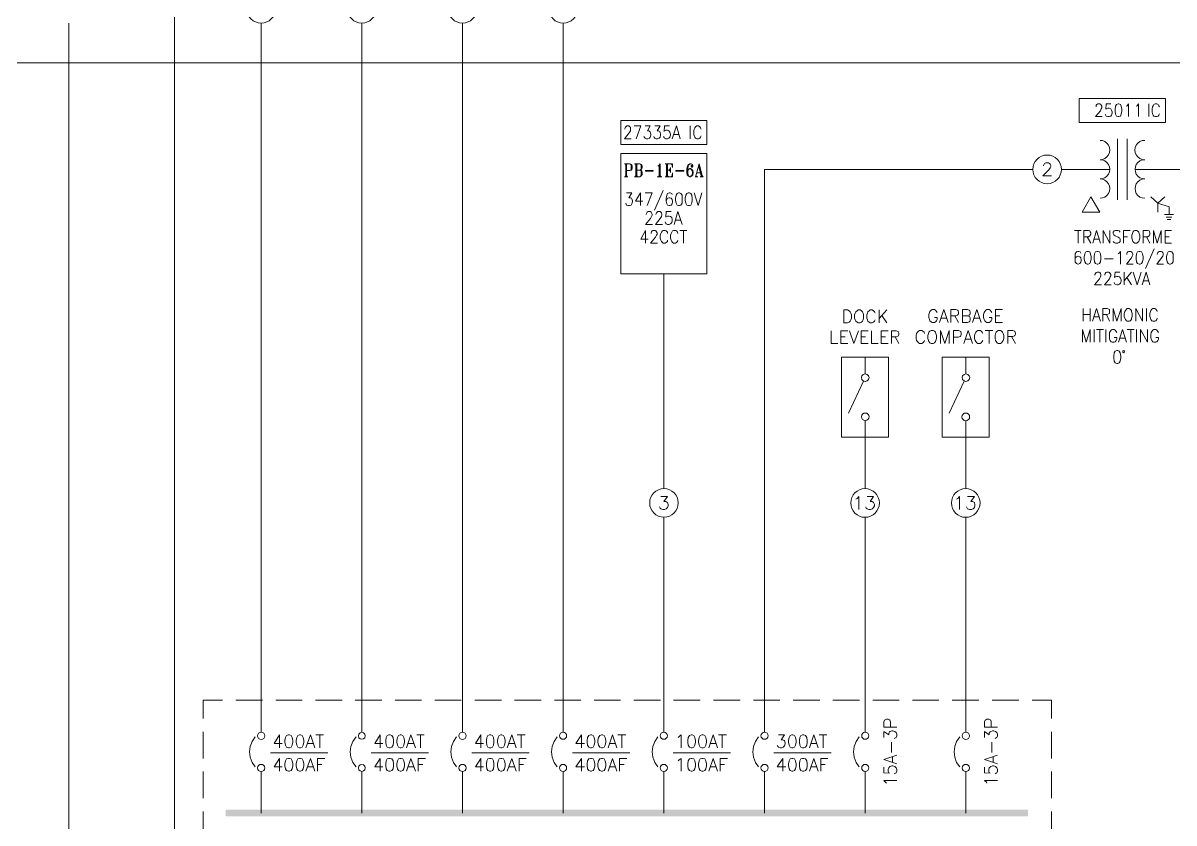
# Model space of a CAD drawing. Header units: inches. Extents: x 0.9 to 46, y 0.8 to 32.4.
# Drawn here: x 22.04 to 29.09, y 8.1 to 13 of the extents above; entities that cross this region are included whole.
import ezdxf

# ---------------------------------------------------------------- set-up
doc = ezdxf.new("R2010")
doc.units = ezdxf.units.IN
doc.header["$MEASUREMENT"] = 0
doc.layers.add('PDF_Geometry', color=7, linetype='Continuous')
doc.layers.add('PDF_Solid Fills', color=7, linetype='Continuous')

msp = doc.modelspace()

# ---------------------------------------------------------------- linework, layer by layer
at = {"layer": 'PDF_Geometry', "color": 8, "lineweight": 20, "true_color": 0x808080}
for points in [[(22.9696, 6.9499), (22.9696, 28.0928)], [(41.7374, 12.7548), (2.7, 12.7548)]]:
    msp.add_lwpolyline(points, dxfattribs=at)
at = {"layer": 'PDF_Geometry', "lineweight": 9}
for points in [[(22.3229, 12.9981), (22.3229, 6.8415)], [(23.5012, 8.6548), (23.5012, 12.9981)], [(24.1162, 8.6548), (24.1162, 12.9981)], [(24.7329, 8.6548), (24.7329, 12.9981)], [(25.3495, 8.6548), (25.3495, 12.9981)], [(28.6128, 12.4848), (28.6128, 12.4881), (28.6145, 12.4948), (28.6178, 12.4998), (28.6245, 12.5031), (28.6361, 12.5031), (28.6428, 12.4998), (28.6445, 12.4948), (28.6478, 12.4881), (28.6478, 12.4798), (28.6445, 12.4731), (28.6395, 12.4614), (28.6095, 12.4248), (28.6512, 12.4248)], [(28.7045, 12.5031), (28.6745, 12.5031), (28.6728, 12.4698), (28.6745, 12.4731), (28.6845, 12.4764), (28.6928, 12.4764), (28.7028, 12.4731), (28.7078, 12.4648), (28.7111, 12.4548), (28.7111, 12.4464), (28.7078, 12.4348), (28.7028, 12.4281), (28.6928, 12.4248), (28.6845, 12.4248), (28.6745, 12.4281), (28.6728, 12.4314), (28.6695, 12.4398)], [(28.7978, 12.4881), (28.8045, 12.4914), (28.8128, 12.5031), (28.8128, 12.4248)], [(28.8578, 12.4881), (28.8645, 12.4914), (28.8728, 12.5031), (28.8728, 12.4248)], [(28.9361, 12.5031), (28.9361, 12.4248)], [(29.0011, 12.4848), (28.9978, 12.4914), (28.9928, 12.4998), (28.9861, 12.5031), (28.9745, 12.5031), (28.9678, 12.4998), (28.9628, 12.4914), (28.9595, 12.4848), (28.9561, 12.4731), (28.9561, 12.4548), (28.9595, 12.4431), (28.9628, 12.4348), (28.9678, 12.4281), (28.9745, 12.4248), (28.9861, 12.4248), (28.9928, 12.4281), (28.9978, 12.4348), (29.0011, 12.4431)], [(25.7279, 12.3481), (25.7279, 12.3531), (25.7312, 12.3598), (25.7329, 12.3631), (25.7395, 12.3681), (25.7512, 12.3681), (25.7579, 12.3631), (25.7612, 12.3598), (25.7629, 12.3531), (25.7629, 12.3448), (25.7612, 12.3381), (25.7545, 12.3264), (25.7245, 12.2881), (25.7662, 12.2881)], [(25.7962, 12.2881), (25.8262, 12.3681), (25.7845, 12.3681)], [(25.8512, 12.3681), (25.8829, 12.3681), (25.8662, 12.3381), (25.8745, 12.3381), (25.8812, 12.3331), (25.8829, 12.3298), (25.8862, 12.3181), (25.8862, 12.3115), (25.8829, 12.2998), (25.8779, 12.2931), (25.8679, 12.2881), (25.8595, 12.2881), (25.8512, 12.2931), (25.8479, 12.2965), (25.8445, 12.3031)], [(25.9112, 12.3681), (25.9429, 12.3681), (25.9262, 12.3381), (25.9345, 12.3381), (25.9412, 12.3331), (25.9429, 12.3298), (25.9462, 12.3181), (25.9462, 12.3115), (25.9429, 12.2998), (25.9379, 12.2931), (25.9279, 12.2881), (25.9195, 12.2881), (25.9112, 12.2931), (25.9078, 12.2965), (25.9045, 12.3031)], [(26.0012, 12.3681), (25.9712, 12.3681), (25.9679, 12.3331), (25.9712, 12.3381), (25.9795, 12.3414), (25.9879, 12.3414), (25.9979, 12.3381), (26.0029, 12.3298), (26.0062, 12.3181), (26.0062, 12.3115), (26.0029, 12.2998), (25.9979, 12.2931), (25.9879, 12.2881), (25.9795, 12.2881), (25.9712, 12.2931), (25.9679, 12.2965), (25.9645, 12.3031)], [(26.0179, 12.2881), (26.0429, 12.3681), (26.0662, 12.2881)], [(26.1279, 12.3681), (26.1279, 12.2881)], [(26.1945, 12.3481), (26.1912, 12.3564), (26.1862, 12.3631), (26.1795, 12.3681), (26.1678, 12.3681), (26.1612, 12.3631), (26.1562, 12.3564), (26.1529, 12.3481), (26.1495, 12.3381), (26.1495, 12.3181), (26.1529, 12.3081), (26.1562, 12.2998), (26.1612, 12.2931), (26.1678, 12.2881), (26.1795, 12.2881), (26.1862, 12.2931), (26.1912, 12.2998), (26.1945, 12.3081)], [(26.0279, 12.3148), (26.0579, 12.3148)], [(28.7445, 11.9164), (28.7445, 12.2881)], [(28.8045, 11.9164), (28.8045, 12.2881)], [(25.7245, 12.1365), (25.7579, 12.1365), (25.7662, 12.1314), (25.7695, 12.1281), (25.7729, 12.1215), (25.7729, 12.1098), (25.7695, 12.1015), (25.7662, 12.0981), (25.7579, 12.0948), (25.7379, 12.0948)], [(25.7279, 12.1365), (25.7329, 12.1314)], [(25.7295, 12.1365), (25.7329, 12.1281)], [(25.7329, 12.1365), (25.7329, 12.0564)], [(25.7362, 12.1314), (25.7362, 12.0614)], [(25.7379, 12.1365), (25.7379, 12.0564)], [(25.7412, 12.1365), (25.7379, 12.1281)], [(25.7445, 12.1365), (25.7379, 12.1314)], [(25.7579, 12.1365), (25.7645, 12.1314), (25.7662, 12.1248), (25.7662, 12.1065), (25.7645, 12.0981), (25.7579, 12.0948)], [(25.7662, 12.1281), (25.7695, 12.1215), (25.7695, 12.1098), (25.7662, 12.1015)], [(25.7862, 12.1365), (25.8195, 12.1365), (25.8279, 12.1314), (25.8312, 12.1281), (25.8345, 12.1215), (25.8345, 12.1131), (25.8312, 12.1065), (25.8279, 12.1015), (25.8195, 12.0981), (25.8279, 12.0948), (25.8312, 12.0915), (25.8345, 12.0831), (25.8345, 12.0715), (25.8312, 12.0648), (25.8279, 12.0614), (25.8195, 12.0564), (25.7862, 12.0564)], [(25.7895, 12.1365), (25.7945, 12.1314)], [(25.7912, 12.1365), (25.7945, 12.1281)], [(25.7945, 12.1365), (25.7945, 12.0564)], [(25.7979, 12.1314), (25.7979, 12.0614)], [(25.8012, 12.1365), (25.8012, 12.0564)], [(25.8195, 12.1365), (25.8262, 12.1314), (25.8279, 12.1248), (25.8279, 12.1098), (25.8262, 12.1015), (25.8195, 12.0981), (25.8012, 12.0981)], [(25.8029, 12.1365), (25.8012, 12.1281)], [(25.8062, 12.1365), (25.8012, 12.1314)], [(25.8279, 12.1281), (25.8312, 12.1215), (25.8312, 12.1131), (25.8279, 12.1065)], [(25.9445, 12.0564), (25.9445, 12.1365), (25.9362, 12.1248), (25.9295, 12.1215)], [(25.9379, 12.1281), (25.9379, 12.0564)], [(25.9412, 12.1281), (25.9412, 12.0614)], [(25.9745, 12.1365), (26.0195, 12.1365), (26.0195, 12.1131), (26.0162, 12.1365)], [(25.9778, 12.1365), (25.9829, 12.1314)], [(25.9812, 12.1365), (25.9829, 12.1281)], [(25.9829, 12.1365), (25.9829, 12.0564)], [(25.9862, 12.1314), (25.9862, 12.0614)], [(25.9895, 12.1365), (25.9895, 12.0564)], [(25.9912, 12.1365), (25.9895, 12.1281)], [(25.9945, 12.1365), (25.9895, 12.1314)], [(26.0062, 12.1365), (26.0195, 12.1314)], [(26.0112, 12.1365), (26.0195, 12.1281)], [(26.0145, 12.1365), (26.0195, 12.1248)], [(26.1412, 12.1281), (26.1379, 12.1281), (26.1345, 12.1248), (26.1345, 12.1215), (26.1379, 12.1164), (26.1412, 12.1164), (26.1429, 12.1215), (26.1429, 12.1248), (26.1412, 12.1314), (26.1345, 12.1365), (26.1262, 12.1365), (26.1179, 12.1314), (26.1129, 12.1248), (26.1095, 12.1164), (26.1062, 12.1015), (26.1062, 12.0798), (26.1095, 12.0681), (26.1162, 12.0614), (26.1245, 12.0564), (26.1295, 12.0564), (26.1379, 12.0614), (26.1429, 12.0681), (26.1462, 12.0798), (26.1462, 12.0831), (26.1429, 12.0948), (26.1379, 12.1015), (26.1295, 12.1065), (26.1245, 12.1065), (26.1179, 12.1015), (26.1162, 12.0981), (26.1129, 12.0915)], [(26.1162, 12.1248), (26.1129, 12.1164), (26.1095, 12.1015), (26.1095, 12.0798), (26.1129, 12.0681), (26.1162, 12.0648)], [(26.1262, 12.1365), (26.1212, 12.1314), (26.1179, 12.1281), (26.1162, 12.1215), (26.1129, 12.1065), (26.1129, 12.0798), (26.1162, 12.0681), (26.1179, 12.0614), (26.1245, 12.0564)], [(26.2028, 12.0564), (26.1828, 12.1365), (26.1628, 12.0614)], [(26.1795, 12.1248), (26.1962, 12.0564)], [(26.1828, 12.1248), (26.1995, 12.0564)], [(28.2911, 12.1231), (28.2911, 12.1264), (28.2945, 12.1348), (28.2978, 12.1381), (28.3062, 12.1414), (28.3212, 12.1414), (28.3278, 12.1381), (28.3328, 12.1348), (28.3362, 12.1264), (28.3362, 12.1198), (28.3328, 12.1114), (28.3245, 12.0998), (28.2878, 12.0631), (28.3395, 12.0631)], [(25.7245, 12.0564), (25.7462, 12.0564)], [(25.7329, 12.0614), (25.7279, 12.0564)], [(25.7329, 12.0648), (25.7295, 12.0564)], [(25.7379, 12.0648), (25.7412, 12.0564)], [(25.7379, 12.0614), (25.7445, 12.0564)], [(25.7945, 12.0614), (25.7895, 12.0564)], [(25.7945, 12.0648), (25.7912, 12.0564)], [(25.8012, 12.0648), (25.8029, 12.0564)], [(25.8012, 12.0614), (25.8062, 12.0564)], [(25.8195, 12.0981), (25.8262, 12.0948), (25.8279, 12.0865), (25.8279, 12.0681), (25.8262, 12.0614), (25.8195, 12.0564)], [(25.8279, 12.0915), (25.8312, 12.0831), (25.8312, 12.0715), (25.8279, 12.0648)], [(25.9262, 12.0564), (25.9545, 12.0564)], [(25.9379, 12.0614), (25.9329, 12.0564)], [(25.9379, 12.0648), (25.9362, 12.0564)], [(25.9445, 12.0648), (25.9462, 12.0564)], [(25.9445, 12.0614), (25.9495, 12.0564)], [(25.9745, 12.0564), (26.0195, 12.0564), (26.0195, 12.0798), (26.0162, 12.0564)], [(25.9829, 12.0614), (25.9778, 12.0564)], [(25.9829, 12.0648), (25.9812, 12.0564)], [(25.9895, 12.0981), (26.0062, 12.0981)], [(25.9895, 12.0648), (25.9912, 12.0564)], [(25.9895, 12.0614), (25.9945, 12.0564)], [(26.0062, 12.1015), (25.9945, 12.0981), (26.0062, 12.0948)], [(26.0062, 12.1065), (25.9995, 12.0981), (26.0062, 12.0915)], [(26.0062, 12.0564), (26.0195, 12.0614)], [(26.0112, 12.0564), (26.0195, 12.0648)], [(26.0145, 12.0564), (26.0195, 12.0681)], [(26.1295, 12.0564), (26.1345, 12.0614), (26.1379, 12.0648), (26.1412, 12.0764), (26.1412, 12.0865), (26.1379, 12.0981), (26.1345, 12.1015), (26.1295, 12.1065)], [(26.1412, 12.0681), (26.1429, 12.0764), (26.1429, 12.0865), (26.1412, 12.0948)], [(26.1579, 12.0564), (26.1745, 12.0564)], [(26.1612, 12.0564), (26.1628, 12.0614), (26.1695, 12.0564)], [(26.1695, 12.0798), (26.1945, 12.0798)], [(26.1878, 12.0564), (26.2079, 12.0564)], [(26.1962, 12.0614), (26.1912, 12.0564)], [(26.1962, 12.0648), (26.1945, 12.0564)], [(26.1995, 12.0648), (26.2062, 12.0564)], [(26.5828, 8.6548), (26.5828, 12.1015), (28.2261, 12.1015)], [(28.6978, 12.1015), (28.4011, 12.1015)], [(28.8511, 12.1015), (29.1478, 12.1015)], [(25.7379, 11.9581), (25.7712, 11.9581), (25.7528, 11.9281), (25.7629, 11.9281), (25.7679, 11.9248), (25.7712, 11.9214), (25.7745, 11.9098), (25.7745, 11.9031), (25.7712, 11.8914), (25.7662, 11.8831), (25.7562, 11.8798), (25.7479, 11.8798), (25.7379, 11.8831), (25.7362, 11.8881), (25.7329, 11.8948)], [(25.8229, 11.8798), (25.8229, 11.9581), (25.7929, 11.9064), (25.8379, 11.9064)], [(25.8645, 11.8798), (25.8945, 11.9581), (25.8529, 11.9581)], [(25.9629, 11.9731), (25.9095, 11.8531)], [(26.0179, 11.9481), (26.0145, 11.9548), (26.0045, 11.9581), (25.9995, 11.9581), (25.9895, 11.9548), (25.9845, 11.9431), (25.9812, 11.9248), (25.9812, 11.9064), (25.9845, 11.8914), (25.9895, 11.8831), (25.9995, 11.8798), (26.0029, 11.8798), (26.0112, 11.8831), (26.0179, 11.8914), (26.0195, 11.9031), (26.0195, 11.9064), (26.0179, 11.9181), (26.0112, 11.9248), (26.0029, 11.9281), (25.9995, 11.9281), (25.9895, 11.9248), (25.9845, 11.9181), (25.9812, 11.9064)], [(26.1529, 11.9581), (26.1762, 11.8798), (26.1995, 11.9581)], [(28.9495, 11.9331), (28.9911, 11.8948), (29.0345, 11.9331)], [(25.8579, 11.8248), (25.8579, 11.8281), (25.8612, 11.8364), (25.8645, 11.8398), (25.8695, 11.8431), (25.8829, 11.8431), (25.8879, 11.8398), (25.8912, 11.8364), (25.8945, 11.8281), (25.8945, 11.8214), (25.8912, 11.8131), (25.8845, 11.8014), (25.8545, 11.7648), (25.8979, 11.7648)], [(25.9179, 11.8248), (25.9179, 11.8281), (25.9212, 11.8364), (25.9245, 11.8398), (25.9295, 11.8431), (25.9429, 11.8431), (25.9479, 11.8398), (25.9512, 11.8364), (25.9545, 11.8281), (25.9545, 11.8214), (25.9512, 11.8131), (25.9445, 11.8014), (25.9145, 11.7648), (25.9578, 11.7648)], [(26.0112, 11.8431), (25.9812, 11.8431), (25.9778, 11.8098), (25.9812, 11.8131), (25.9895, 11.8164), (25.9995, 11.8164), (26.0079, 11.8131), (26.0145, 11.8065), (26.0179, 11.7948), (26.0179, 11.7864), (26.0145, 11.7765), (26.0079, 11.7681), (25.9995, 11.7648), (25.9895, 11.7648), (25.9812, 11.7681), (25.9778, 11.7714), (25.9745, 11.7798)], [(26.0295, 11.7648), (26.0529, 11.8431), (26.0778, 11.7648)], [(29.0612, 11.8248), (29.0612, 11.8731), (28.9911, 11.8948), (28.9911, 11.8398)], [(26.0379, 11.7915), (26.0679, 11.7915)], [(29.0328, 11.8248), (29.0878, 11.8248)], [(29.0428, 11.8098), (29.0778, 11.8098)], [(29.0495, 11.7948), (29.0711, 11.7948)], [(25.8545, 11.6498), (25.8545, 11.7281), (25.8245, 11.6748), (25.8695, 11.6748)], [(25.8879, 11.7098), (25.8879, 11.7131), (25.8912, 11.7198), (25.8945, 11.7248), (25.8995, 11.7281), (25.9129, 11.7281), (25.9179, 11.7248), (25.9212, 11.7198), (25.9245, 11.7131), (25.9245, 11.7048), (25.9212, 11.6981), (25.9145, 11.6865), (25.8845, 11.6498), (25.9279, 11.6498)], [(25.9895, 11.7098), (25.9879, 11.7164), (25.9812, 11.7248), (25.9745, 11.7281), (25.9629, 11.7281), (25.9578, 11.7248), (25.9512, 11.7164), (25.9479, 11.7098), (25.9445, 11.6981), (25.9445, 11.6798), (25.9479, 11.6681), (25.9512, 11.6598), (25.9578, 11.6531), (25.9629, 11.6498), (25.9745, 11.6498), (25.9812, 11.6531), (25.9879, 11.6598), (25.9895, 11.6681)], [(26.0529, 11.7098), (26.0495, 11.7164), (26.0445, 11.7248), (26.0379, 11.7281), (26.0262, 11.7281), (26.0195, 11.7248), (26.0145, 11.7164), (26.0112, 11.7098), (26.0079, 11.6981), (26.0079, 11.6798), (26.0112, 11.6681), (26.0145, 11.6598), (26.0195, 11.6531), (26.0262, 11.6498), (26.0379, 11.6498), (26.0445, 11.6531), (26.0495, 11.6598), (26.0529, 11.6681)], [(26.0645, 11.7281), (26.1079, 11.7281)], [(26.0862, 11.7281), (26.0862, 11.6498)], [(28.4811, 11.7281), (28.5228, 11.7281)], [(28.5028, 11.7281), (28.5028, 11.6498)], [(28.5378, 11.6498), (28.5378, 11.7281), (28.5661, 11.7281), (28.5745, 11.7248), (28.5778, 11.7198), (28.5811, 11.7131), (28.5811, 11.7048), (28.5778, 11.6981), (28.5745, 11.6948), (28.5661, 11.6898), (28.5378, 11.6898)], [(28.5928, 11.6498), (28.6161, 11.7281), (28.6411, 11.6498)], [(28.6561, 11.6498), (28.6561, 11.7281), (28.6978, 11.6498), (28.6978, 11.7281)], [(28.7611, 11.7164), (28.7545, 11.7248), (28.7461, 11.7281), (28.7328, 11.7281), (28.7245, 11.7248), (28.7178, 11.7164), (28.7178, 11.7098), (28.7211, 11.7014), (28.7245, 11.6981), (28.7311, 11.6948), (28.7478, 11.6865), (28.7545, 11.6831), (28.7578, 11.6798), (28.7611, 11.6715), (28.7611, 11.6598), (28.7545, 11.6531), (28.7461, 11.6498), (28.7328, 11.6498), (28.7245, 11.6531), (28.7178, 11.6598)], [(28.7811, 11.6498), (28.7811, 11.7281), (28.8212, 11.7281)], [(28.9011, 11.6498), (28.9011, 11.7281), (28.9278, 11.7281), (28.9378, 11.7248), (28.9412, 11.7198), (28.9428, 11.7131), (28.9428, 11.7048), (28.9412, 11.6981), (28.9378, 11.6948), (28.9278, 11.6898), (28.9011, 11.6898)], [(28.9645, 11.6498), (28.9645, 11.7281), (28.9878, 11.6498), (29.0128, 11.7281), (29.0128, 11.6498)], [(29.0761, 11.6498), (29.0361, 11.6498), (29.0361, 11.7281), (29.0761, 11.7281)], [(28.5595, 11.6898), (28.5811, 11.6498)], [(28.6011, 11.6748), (28.6312, 11.6748)], [(28.7811, 11.6898), (28.8061, 11.6898)], [(28.9228, 11.6898), (28.9428, 11.6498)], [(29.0361, 11.6898), (29.0612, 11.6898)], [(28.5195, 11.5898), (28.5161, 11.5964), (28.5078, 11.5998), (28.5011, 11.5998), (28.4928, 11.5964), (28.4861, 11.5848), (28.4845, 11.5665), (28.4845, 11.5481), (28.4861, 11.5331), (28.4928, 11.5248), (28.5011, 11.5215), (28.5045, 11.5215), (28.5145, 11.5248), (28.5195, 11.5331), (28.5228, 11.5448), (28.5228, 11.5481), (28.5195, 11.5598), (28.5145, 11.5665), (28.5045, 11.5698), (28.5011, 11.5698), (28.4928, 11.5665), (28.4861, 11.5598), (28.4845, 11.5481)], [(28.7478, 11.5848), (28.7545, 11.5898), (28.7628, 11.5998), (28.7628, 11.5215)], [(28.8012, 11.5815), (28.8012, 11.5848), (28.8045, 11.5931), (28.8078, 11.5964), (28.8145, 11.5998), (28.8261, 11.5998), (28.8311, 11.5964), (28.8345, 11.5931), (28.8378, 11.5848), (28.8378, 11.5781), (28.8345, 11.5698), (28.8295, 11.5598), (28.7995, 11.5215), (28.8411, 11.5215)], [(28.9695, 11.6148), (28.9161, 11.4948)], [(28.9878, 11.5815), (28.9878, 11.5848), (28.9911, 11.5931), (28.9945, 11.5964), (28.9995, 11.5998), (29.0111, 11.5998), (29.0178, 11.5964), (29.0211, 11.5931), (29.0245, 11.5848), (29.0245, 11.5781), (29.0211, 11.5698), (29.0145, 11.5598), (28.9845, 11.5215), (29.0262, 11.5215)], [(28.6645, 11.5548), (28.7178, 11.5548)], [(25.9662, 10.1465), (25.9662, 11.4631)], [(28.6061, 11.4548), (28.6061, 11.4581), (28.6095, 11.4648), (28.6128, 11.4698), (28.6195, 11.4731), (28.6312, 11.4731), (28.6361, 11.4698), (28.6395, 11.4648), (28.6428, 11.4581), (28.6428, 11.4498), (28.6395, 11.4431), (28.6345, 11.4315), (28.6045, 11.3948), (28.6462, 11.3948)], [(28.6661, 11.4548), (28.6661, 11.4581), (28.6695, 11.4648), (28.6728, 11.4698), (28.6795, 11.4731), (28.6911, 11.4731), (28.6961, 11.4698), (28.6995, 11.4648), (28.7028, 11.4581), (28.7028, 11.4498), (28.6995, 11.4431), (28.6945, 11.4315), (28.6645, 11.3948), (28.7061, 11.3948)], [(28.7595, 11.4731), (28.7295, 11.4731), (28.7261, 11.4398), (28.7295, 11.4431), (28.7395, 11.4465), (28.7478, 11.4465), (28.7561, 11.4431), (28.7628, 11.4348), (28.7662, 11.4248), (28.7662, 11.4165), (28.7628, 11.4048), (28.7561, 11.3981), (28.7478, 11.3948), (28.7395, 11.3948), (28.7295, 11.3981), (28.7261, 11.4014), (28.7245, 11.4098)], [(28.7861, 11.4731), (28.7861, 11.3948)], [(28.8295, 11.4731), (28.7861, 11.4198)], [(28.8012, 11.4398), (28.8295, 11.3948)], [(28.8411, 11.4731), (28.8645, 11.3948), (28.8895, 11.4731)], [(28.8945, 11.3948), (28.9195, 11.4731), (28.9428, 11.3948)], [(28.9045, 11.4198), (28.9345, 11.4198)], [(27.2595, 11.2215), (27.2562, 11.2298), (27.2495, 11.2365), (27.2428, 11.2415), (27.2295, 11.2415), (27.2228, 11.2365), (27.2162, 11.2298), (27.2128, 11.2215), (27.2095, 11.2115), (27.2095, 11.1915), (27.2128, 11.1815), (27.2162, 11.1731), (27.2228, 11.1665), (27.2295, 11.1615), (27.2428, 11.1615), (27.2495, 11.1665), (27.2562, 11.1731), (27.2595, 11.1815)], [(27.2845, 11.2415), (27.2845, 11.1615)], [(27.3312, 11.2415), (27.2845, 11.1881)], [(27.6395, 11.2248), (27.6361, 11.2314), (27.6295, 11.2398), (27.6228, 11.2431), (27.6095, 11.2431), (27.6028, 11.2398), (27.5962, 11.2314), (27.5928, 11.2248), (27.5895, 11.2131), (27.5895, 11.1948), (27.5928, 11.1831), (27.5962, 11.1748), (27.6028, 11.1681), (27.6095, 11.1648), (27.6228, 11.1648), (27.6295, 11.1681), (27.6361, 11.1748), (27.6395, 11.1831), (27.6395, 11.1948), (27.6228, 11.1948)], [(27.6545, 11.1648), (27.6812, 11.2431), (27.7078, 11.1648)], [(27.7245, 11.1648), (27.7245, 11.2431), (27.7545, 11.2431), (27.7645, 11.2398), (27.7678, 11.2348), (27.7712, 11.2281), (27.7712, 11.2198), (27.7678, 11.2131), (27.7645, 11.2098), (27.7545, 11.2048), (27.7245, 11.2048)], [(27.8262, 11.2048), (27.8362, 11.2015), (27.8395, 11.1981), (27.8428, 11.1898), (27.8428, 11.1798), (27.8395, 11.1715), (27.8362, 11.1681), (27.8262, 11.1648), (27.7962, 11.1648), (27.7962, 11.2431), (27.8262, 11.2431), (27.8362, 11.2398), (27.8395, 11.2348), (27.8428, 11.2281), (27.8428, 11.2198), (27.8395, 11.2131), (27.8362, 11.2098), (27.8262, 11.2048), (27.7962, 11.2048)], [(27.8562, 11.1648), (27.8828, 11.2431), (27.9095, 11.1648)], [(27.9745, 11.2248), (27.9712, 11.2314), (27.9645, 11.2398), (27.9578, 11.2431), (27.9445, 11.2431), (27.9378, 11.2398), (27.9311, 11.2314), (27.9278, 11.2248), (27.9245, 11.2131), (27.9245, 11.1948), (27.9278, 11.1831), (27.9311, 11.1748), (27.9378, 11.1681), (27.9445, 11.1648), (27.9578, 11.1648), (27.9645, 11.1681), (27.9712, 11.1748), (27.9745, 11.1831), (27.9745, 11.1948), (27.9578, 11.1948)], [(28.0412, 11.1648), (27.9978, 11.1648), (27.9978, 11.2431), (28.0412, 11.2431)], [(28.5345, 11.2498), (28.5345, 11.1715)], [(28.5345, 11.2131), (28.5762, 11.2131)], [(28.5762, 11.2498), (28.5762, 11.1715)], [(28.5911, 11.1715), (28.6161, 11.2498), (28.6395, 11.1715)], [(28.6545, 11.1715), (28.6545, 11.2498), (28.6812, 11.2498), (28.6911, 11.2465), (28.6945, 11.2431), (28.6961, 11.2348), (28.6961, 11.2281), (28.6945, 11.2198), (28.6911, 11.2165), (28.6812, 11.2131), (28.6545, 11.2131)], [(28.6761, 11.2131), (28.6961, 11.1715)], [(28.7178, 11.1715), (28.7178, 11.2498), (28.7411, 11.1715), (28.7662, 11.2498), (28.7662, 11.1715)], [(28.8562, 11.1715), (28.8562, 11.2498), (28.8978, 11.1715), (28.8978, 11.2498)], [(28.9211, 11.2498), (28.9211, 11.1715)], [(28.9878, 11.2314), (28.9845, 11.2381), (28.9795, 11.2465), (28.9728, 11.2498), (28.9611, 11.2498), (28.9545, 11.2465), (28.9495, 11.2381), (28.9461, 11.2314), (28.9428, 11.2198), (28.9428, 11.2015), (28.9461, 11.1898), (28.9495, 11.1831), (28.9545, 11.1748), (28.9611, 11.1715), (28.9728, 11.1715), (28.9795, 11.1748), (28.9845, 11.1831), (28.9878, 11.1898)], [(27.3012, 11.2065), (27.3312, 11.1615)], [(27.6645, 11.1898), (27.6978, 11.1898)], [(27.7478, 11.2048), (27.7712, 11.1648)], [(27.8662, 11.1898), (27.8995, 11.1898)], [(27.9978, 11.2048), (28.0245, 11.2048)], [(28.6011, 11.1981), (28.6312, 11.1981)], [(26.9912, 11.1131), (26.9912, 11.0348), (27.0328, 11.0348)], [(27.0929, 11.0348), (27.0495, 11.0348), (27.0495, 11.1131), (27.0929, 11.1131)], [(27.0495, 11.0765), (27.0762, 11.0765)], [(27.1028, 11.1131), (27.1295, 11.0348), (27.1578, 11.1131)], [(27.2178, 11.0348), (27.1745, 11.0348), (27.1745, 11.1131), (27.2178, 11.1131)], [(27.1745, 11.0765), (27.2012, 11.0765)], [(27.2378, 11.1131), (27.2378, 11.0348), (27.2778, 11.0348)], [(27.3395, 11.0348), (27.2962, 11.0348), (27.2962, 11.1131), (27.3395, 11.1131)], [(27.2962, 11.0765), (27.3228, 11.0765)], [(27.3595, 11.0348), (27.3595, 11.1131), (27.3895, 11.1131), (27.3995, 11.1098), (27.4029, 11.1065), (27.4062, 11.0981), (27.4062, 11.0915), (27.4029, 11.0831), (27.3995, 11.0798), (27.3895, 11.0765), (27.3595, 11.0765)], [(27.3828, 11.0765), (27.4062, 11.0348)], [(27.5628, 11.0965), (27.5595, 11.1048), (27.5528, 11.1114), (27.5462, 11.1148), (27.5328, 11.1148), (27.5262, 11.1114), (27.5195, 11.1048), (27.5145, 11.0965), (27.5112, 11.0848), (27.5112, 11.0665), (27.5145, 11.0548), (27.5195, 11.0481), (27.5262, 11.0398), (27.5328, 11.0365), (27.5462, 11.0365), (27.5528, 11.0398), (27.5595, 11.0481), (27.5628, 11.0548)], [(27.6612, 11.0365), (27.6612, 11.1148), (27.6878, 11.0365), (27.7145, 11.1148), (27.7145, 11.0365)], [(27.7411, 11.0365), (27.7411, 11.1148), (27.7712, 11.1148), (27.7812, 11.1114), (27.7845, 11.1081), (27.7878, 11.0998), (27.7878, 11.0898), (27.7845, 11.0815), (27.7812, 11.0781), (27.7712, 11.0748), (27.7411, 11.0748)], [(27.8028, 11.0365), (27.8295, 11.1148), (27.8562, 11.0365)], [(27.9195, 11.0965), (27.9162, 11.1048), (27.9095, 11.1114), (27.9028, 11.1148), (27.8895, 11.1148), (27.8828, 11.1114), (27.8762, 11.1048), (27.8728, 11.0965), (27.8695, 11.0848), (27.8695, 11.0665), (27.8728, 11.0548), (27.8762, 11.0481), (27.8828, 11.0398), (27.8895, 11.0365), (27.9028, 11.0365), (27.9095, 11.0398), (27.9162, 11.0481), (27.9195, 11.0548)], [(27.9345, 11.1148), (27.9811, 11.1148)], [(27.9578, 11.1148), (27.9578, 11.0365)], [(28.0728, 11.0365), (28.0728, 11.1148), (28.1028, 11.1148), (28.1128, 11.1114), (28.1162, 11.1081), (28.1195, 11.0998), (28.1195, 11.0931), (28.1162, 11.0848), (28.1128, 11.0815), (28.1028, 11.0781), (28.0728, 11.0781)], [(28.0962, 11.0781), (28.1195, 11.0365)], [(28.5295, 11.0431), (28.5295, 11.1215), (28.5528, 11.0431), (28.5762, 11.1215), (28.5762, 11.0431)], [(28.6011, 11.1215), (28.6011, 11.0431)], [(28.6161, 11.1215), (28.6578, 11.1215)], [(28.6361, 11.1215), (28.6361, 11.0431)], [(28.6728, 11.1215), (28.6728, 11.0431)], [(28.7395, 11.1031), (28.7362, 11.1098), (28.7295, 11.1181), (28.7245, 11.1215), (28.7111, 11.1215), (28.7061, 11.1181), (28.6995, 11.1098), (28.6961, 11.1031), (28.6945, 11.0915), (28.6945, 11.0731), (28.6961, 11.0615), (28.6995, 11.0531), (28.7061, 11.0465), (28.7111, 11.0431), (28.7245, 11.0431), (28.7295, 11.0465), (28.7362, 11.0531), (28.7395, 11.0615), (28.7395, 11.0731), (28.7245, 11.0731)], [(28.7512, 11.0431), (28.7745, 11.1215), (28.7995, 11.0431)], [(28.7595, 11.0681), (28.7895, 11.0681)], [(28.8045, 11.1215), (28.8461, 11.1215)], [(28.8261, 11.1215), (28.8261, 11.0431)], [(28.8611, 11.1215), (28.8611, 11.0431)], [(28.8861, 11.0431), (28.8861, 11.1215), (28.9278, 11.0431), (28.9278, 11.1215)], [(28.9945, 11.1031), (28.9911, 11.1098), (28.9845, 11.1181), (28.9795, 11.1215), (28.9661, 11.1215), (28.9611, 11.1181), (28.9545, 11.1098), (28.9511, 11.1031), (28.9495, 11.0915), (28.9495, 11.0731), (28.9511, 11.0615), (28.9545, 11.0531), (28.9611, 11.0465), (28.9661, 11.0431), (28.9795, 11.0431), (28.9845, 11.0465), (28.9911, 11.0531), (28.9945, 11.0615), (28.9945, 11.0731), (28.9795, 11.0731)], [(27.8128, 11.0631), (27.8461, 11.0631)], [(27.1995, 10.8498), (27.1878, 10.8465), (27.1795, 10.8381), (27.1762, 10.8265), (27.1795, 10.8148), (27.1878, 10.8065), (27.1995, 10.8031), (27.2112, 10.8065), (27.2195, 10.8148), (27.2228, 10.8265), (27.2195, 10.8381), (27.2112, 10.8465), (27.1995, 10.8498), (27.1995, 10.9515)], [(27.8162, 10.8498), (27.8045, 10.8465), (27.7945, 10.8381), (27.7928, 10.8265), (27.7945, 10.8148), (27.8045, 10.8065), (27.8162, 10.8031), (27.8278, 10.8065), (27.8362, 10.8148), (27.8395, 10.8265), (27.8362, 10.8381), (27.8278, 10.8465), (27.8162, 10.8498), (27.8162, 10.9515)], [(27.0978, 10.6098), (27.1895, 10.8048)], [(27.7145, 10.6098), (27.8062, 10.8048)], [(27.1995, 10.1465), (27.1995, 10.4615), (27.1995, 10.5631)], [(27.8162, 10.1465), (27.8162, 10.4615), (27.8162, 10.5631)], [(25.9479, 10.0982), (25.9895, 10.0982), (25.9662, 10.0681), (25.9778, 10.0681), (25.9845, 10.0648), (25.9895, 10.0615), (25.9928, 10.0498), (25.9928, 10.0415), (25.9895, 10.0315), (25.9812, 10.0231), (25.9695, 10.0198), (25.9595, 10.0198), (25.9479, 10.0231), (25.9445, 10.0265), (25.9395, 10.0348)], [(27.1429, 10.0832), (27.1512, 10.0865), (27.1612, 10.0982), (27.1612, 10.0198)], [(27.2112, 10.0982), (27.2512, 10.0982), (27.2295, 10.0681), (27.2412, 10.0681), (27.2478, 10.0648), (27.2512, 10.0615), (27.2562, 10.0498), (27.2562, 10.0415), (27.2512, 10.0315), (27.2445, 10.0231), (27.2328, 10.0198), (27.2212, 10.0198), (27.2112, 10.0231), (27.2062, 10.0265), (27.2028, 10.0348)], [(27.7595, 10.0832), (27.7662, 10.0865), (27.7778, 10.0982), (27.7778, 10.0198)], [(27.8262, 10.0982), (27.8678, 10.0982), (27.8461, 10.0681), (27.8562, 10.0681), (27.8645, 10.0648), (27.8678, 10.0615), (27.8712, 10.0498), (27.8712, 10.0415), (27.8678, 10.0315), (27.8611, 10.0231), (27.8495, 10.0198), (27.8378, 10.0198), (27.8262, 10.0231), (27.8228, 10.0265), (27.8195, 10.0348)], [(25.9662, 8.6548), (25.9662, 9.9715)], [(27.1995, 8.6548), (27.1995, 9.9715)], [(27.8162, 8.6548), (27.8162, 9.9715)], [(23.1446, 8.7398), (23.1446, 8.8515), (23.2646, 8.8515)], [(23.3462, 8.8515), (23.5079, 8.8515)], [(23.5896, 8.8515), (23.7512, 8.8515)], [(23.8329, 8.8515), (23.9962, 8.8515)], [(24.0762, 8.8515), (24.2396, 8.8515)], [(24.3212, 8.8515), (24.4829, 8.8515)], [(24.5646, 8.8515), (24.7262, 8.8515)], [(24.8079, 8.8515), (24.9712, 8.8515)], [(25.0512, 8.8515), (25.2145, 8.8515)], [(25.2962, 8.8515), (25.4579, 8.8515)], [(25.5395, 8.8515), (25.7012, 8.8515)], [(25.7829, 8.8515), (25.9462, 8.8515)], [(26.0262, 8.8515), (26.1895, 8.8515)], [(26.2712, 8.8515), (26.4329, 8.8515)], [(26.5145, 8.8515), (26.6762, 8.8515)], [(26.7578, 8.8515), (26.9212, 8.8515)], [(27.0012, 8.8515), (27.1645, 8.8515)], [(27.2462, 8.8515), (27.4078, 8.8515)], [(27.4895, 8.8515), (27.6512, 8.8515)], [(27.7328, 8.8515), (27.8961, 8.8515)], [(27.9762, 8.8515), (28.1395, 8.8515)], [(28.2212, 8.8515), (28.3395, 8.8515), (28.3395, 8.7398)], [(27.3928, 8.6865), (27.3145, 8.6865), (27.3145, 8.7182), (27.3178, 8.7282), (27.3212, 8.7315), (27.3295, 8.7348), (27.3395, 8.7348), (27.3478, 8.7315), (27.3512, 8.7282), (27.3545, 8.7182), (27.3545, 8.6865)], [(28.0095, 8.6865), (27.9295, 8.6865), (27.9295, 8.7182), (27.9345, 8.7282), (27.9378, 8.7315), (27.9445, 8.7348), (27.9562, 8.7348), (27.9645, 8.7315), (27.9678, 8.7282), (27.9712, 8.7182), (27.9712, 8.6865)], [(23.1446, 8.4948), (23.1446, 8.6582)], [(23.4646, 8.6265), (23.4446, 8.5982), (23.4329, 8.5682), (23.4296, 8.5348), (23.4329, 8.5015), (23.4446, 8.4698), (23.4646, 8.4432)], [(23.6129, 8.5599), (23.6129, 8.6382), (23.5796, 8.5865), (23.6296, 8.5865)], [(23.7746, 8.5599), (23.8029, 8.6382), (23.8296, 8.5599)], [(23.8362, 8.6382), (23.8829, 8.6382)], [(23.8596, 8.6382), (23.8596, 8.5599)], [(24.0812, 8.6265), (24.0612, 8.5982), (24.0496, 8.5682), (24.0462, 8.5348), (24.0496, 8.5015), (24.0612, 8.4698), (24.0812, 8.4432)], [(24.2295, 8.5599), (24.2295, 8.6382), (24.1962, 8.5865), (24.2462, 8.5865)], [(24.3912, 8.5599), (24.4179, 8.6382), (24.4462, 8.5599)], [(24.4529, 8.6382), (24.4996, 8.6382)], [(24.4762, 8.6382), (24.4762, 8.5599)], [(24.6962, 8.6265), (24.6779, 8.5982), (24.6662, 8.5682), (24.6629, 8.5348), (24.6662, 8.5015), (24.6779, 8.4698), (24.6962, 8.4432)], [(24.8462, 8.5599), (24.8462, 8.6382), (24.8129, 8.5865), (24.8629, 8.5865)], [(25.0079, 8.5599), (25.0346, 8.6382), (25.0612, 8.5599)], [(25.0679, 8.6382), (25.1162, 8.6382)], [(25.0929, 8.6382), (25.0929, 8.5599)], [(25.3129, 8.6265), (25.2946, 8.5982), (25.2829, 8.5682), (25.2779, 8.5348), (25.2829, 8.5015), (25.2946, 8.4698), (25.3129, 8.4432)], [(25.4629, 8.5599), (25.4629, 8.6382), (25.4279, 8.5865), (25.4795, 8.5865)], [(25.6245, 8.5599), (25.6512, 8.6382), (25.6779, 8.5599)], [(25.6845, 8.6382), (25.7329, 8.6382)], [(25.7095, 8.6382), (25.7095, 8.5599)], [(25.9295, 8.6265), (25.9112, 8.5982), (25.8995, 8.5682), (25.8945, 8.5348), (25.8995, 8.5015), (25.9112, 8.4698), (25.9295, 8.4432)], [(26.0545, 8.6232), (26.0612, 8.6282), (26.0729, 8.6382), (26.0729, 8.5599)], [(26.2412, 8.5599), (26.2678, 8.6382), (26.2945, 8.5599)], [(26.3012, 8.6382), (26.3495, 8.6382)], [(26.3245, 8.6382), (26.3245, 8.5599)], [(26.5462, 8.6265), (26.5278, 8.5982), (26.5162, 8.5682), (26.5112, 8.5348), (26.5162, 8.5015), (26.5278, 8.4698), (26.5462, 8.4432)], [(26.6678, 8.6382), (26.7062, 8.6382), (26.6845, 8.6082), (26.6945, 8.6082), (26.7028, 8.6048), (26.7062, 8.6015), (26.7095, 8.5898), (26.7095, 8.5832), (26.7062, 8.5715), (26.6978, 8.5632), (26.6878, 8.5599), (26.6778, 8.5599), (26.6678, 8.5632), (26.6645, 8.5682), (26.6612, 8.5748)], [(26.8578, 8.5599), (26.8845, 8.6382), (26.9112, 8.5599)], [(26.9179, 8.6382), (26.9645, 8.6382)], [(26.9412, 8.6382), (26.9412, 8.5599)], [(27.1628, 8.6265), (27.1445, 8.5982), (27.1312, 8.5682), (27.1278, 8.5348), (27.1312, 8.5015), (27.1445, 8.4698), (27.1628, 8.4432)], [(27.3145, 8.6232), (27.3145, 8.6598), (27.3445, 8.6398), (27.3445, 8.6498), (27.3478, 8.6565), (27.3512, 8.6598), (27.3628, 8.6632), (27.3695, 8.6632), (27.3812, 8.6598), (27.3895, 8.6532), (27.3928, 8.6432), (27.3928, 8.6332), (27.3895, 8.6232), (27.3845, 8.6198), (27.3778, 8.6165)], [(27.7795, 8.6265), (27.7595, 8.5982), (27.7478, 8.5682), (27.7445, 8.5348), (27.7478, 8.5015), (27.7595, 8.4698), (27.7795, 8.4432)], [(27.9295, 8.6232), (27.9295, 8.6598), (27.9595, 8.6398), (27.9595, 8.6498), (27.9645, 8.6565), (27.9678, 8.6598), (27.9795, 8.6632), (27.9862, 8.6632), (27.9978, 8.6598), (28.0045, 8.6532), (28.0095, 8.6432), (28.0095, 8.6332), (28.0045, 8.6232), (28.0011, 8.6198), (27.9945, 8.6165)], [(28.3395, 8.6582), (28.3395, 8.4948)], [(23.7846, 8.5865), (23.8196, 8.5865)], [(24.4012, 8.5865), (24.4346, 8.5865)], [(25.0179, 8.5865), (25.0512, 8.5865)], [(25.6345, 8.5865), (25.6679, 8.5865)], [(26.2512, 8.5865), (26.2845, 8.5865)], [(26.8679, 8.5865), (26.9012, 8.5865)], [(27.3595, 8.5315), (27.3595, 8.5932)], [(27.9745, 8.5315), (27.9745, 8.5932)], [(23.5579, 8.5282), (23.9096, 8.5282)], [(23.6129, 8.4165), (23.6129, 8.4948), (23.5796, 8.4432), (23.6296, 8.4432)], [(23.7746, 8.4165), (23.8029, 8.4948), (23.8296, 8.4165)], [(23.8462, 8.4165), (23.8462, 8.4948), (23.8896, 8.4948)], [(23.8462, 8.4582), (23.8729, 8.4582)], [(24.1746, 8.5282), (24.5245, 8.5282)], [(24.2295, 8.4165), (24.2295, 8.4948), (24.1962, 8.4432), (24.2462, 8.4432)], [(24.3912, 8.4165), (24.4179, 8.4948), (24.4462, 8.4165)], [(24.4629, 8.4165), (24.4629, 8.4948), (24.5062, 8.4948)], [(24.4629, 8.4582), (24.4896, 8.4582)], [(24.7896, 8.5282), (25.1412, 8.5282)], [(24.8462, 8.4165), (24.8462, 8.4948), (24.8129, 8.4432), (24.8629, 8.4432)], [(25.0079, 8.4165), (25.0346, 8.4948), (25.0612, 8.4165)], [(25.0795, 8.4165), (25.0795, 8.4948), (25.1229, 8.4948)], [(25.0795, 8.4582), (25.1062, 8.4582)], [(25.4062, 8.5282), (25.7579, 8.5282)], [(25.4629, 8.4165), (25.4629, 8.4948), (25.4279, 8.4432), (25.4795, 8.4432)], [(25.6245, 8.4165), (25.6512, 8.4948), (25.6779, 8.4165)], [(25.6945, 8.4165), (25.6945, 8.4948), (25.7395, 8.4948)], [(25.6945, 8.4582), (25.7229, 8.4582)], [(26.0229, 8.5282), (26.3745, 8.5282)], [(26.0545, 8.4799), (26.0612, 8.4848), (26.0729, 8.4948), (26.0729, 8.4165)], [(26.2412, 8.4165), (26.2678, 8.4948), (26.2945, 8.4165)], [(26.3112, 8.4165), (26.3112, 8.4948), (26.3562, 8.4948)], [(26.3112, 8.4582), (26.3378, 8.4582)], [(26.6395, 8.5282), (26.9912, 8.5282)], [(26.6945, 8.4165), (26.6945, 8.4948), (26.6612, 8.4432), (26.7129, 8.4432)], [(26.8578, 8.4165), (26.8845, 8.4948), (26.9112, 8.4165)], [(26.9278, 8.4165), (26.9278, 8.4948), (26.9712, 8.4948)], [(26.9278, 8.4582), (26.9545, 8.4582)], [(27.3928, 8.4615), (27.3145, 8.4882), (27.3928, 8.5148)], [(27.3662, 8.4715), (27.3662, 8.5048)], [(28.0095, 8.4615), (27.9295, 8.4882), (28.0095, 8.5148)], [(27.9828, 8.4715), (27.9828, 8.5048)], [(23.1446, 8.2515), (23.1446, 8.4148)], [(23.5012, 8.4148), (23.5012, 8.1599)], [(23.7846, 8.4432), (23.8196, 8.4432)], [(24.1162, 8.4148), (24.1162, 8.1599)], [(24.4012, 8.4432), (24.4346, 8.4432)], [(24.7329, 8.4148), (24.7329, 8.1599)], [(25.0179, 8.4432), (25.0512, 8.4432)], [(25.3495, 8.4148), (25.3495, 8.1599)], [(25.6345, 8.4432), (25.6679, 8.4432)], [(25.9662, 8.4148), (25.9662, 8.1599)], [(26.2512, 8.4432), (26.2845, 8.4432)], [(26.5828, 8.4148), (26.5828, 8.1599)], [(26.8679, 8.4432), (26.9012, 8.4432)], [(27.1995, 8.4148), (27.1995, 8.1599)], [(27.3145, 8.4399), (27.3145, 8.4065), (27.3478, 8.4032), (27.3445, 8.4065), (27.3395, 8.4165), (27.3395, 8.4265), (27.3445, 8.4365), (27.3512, 8.4448), (27.3628, 8.4482), (27.3695, 8.4482), (27.3812, 8.4448), (27.3895, 8.4365), (27.3928, 8.4265), (27.3928, 8.4165), (27.3895, 8.4065), (27.3845, 8.4032), (27.3778, 8.3998)], [(27.8162, 8.4148), (27.8162, 8.1599)], [(27.9295, 8.4399), (27.9295, 8.4065), (27.9645, 8.4032), (27.9595, 8.4065), (27.9562, 8.4165), (27.9562, 8.4265), (27.9595, 8.4365), (27.9678, 8.4448), (27.9795, 8.4482), (27.9862, 8.4482), (27.9978, 8.4448), (28.0045, 8.4365), (28.0095, 8.4265), (28.0095, 8.4165), (28.0045, 8.4065), (28.0011, 8.4032), (27.9945, 8.3998)], [(28.3395, 8.4148), (28.3395, 8.2515)], [(27.3295, 8.3432), (27.3245, 8.3499), (27.3145, 8.3598), (27.3928, 8.3598)], [(27.9445, 8.3432), (27.9412, 8.3499), (27.9295, 8.3598), (28.0095, 8.3598)], [(23.2646, 8.0582), (23.1446, 8.0582), (23.1446, 8.1699)], [(28.3395, 8.1699), (28.3395, 8.0582), (28.2212, 8.0582)]]:
    msp.add_lwpolyline(points, dxfattribs=at)
for points in [[(28.5095, 12.5364), (29.0378, 12.5364), (29.0378, 12.3898), (28.5095, 12.3898)], [(28.7478, 12.5031), (28.7378, 12.4998), (28.7328, 12.4881), (28.7295, 12.4698), (28.7295, 12.4581), (28.7328, 12.4398), (28.7378, 12.4281), (28.7478, 12.4248), (28.7528, 12.4248), (28.7628, 12.4281), (28.7678, 12.4398), (28.7711, 12.4581), (28.7711, 12.4698), (28.7678, 12.4881), (28.7628, 12.4998), (28.7528, 12.5031)], [(25.7029, 12.4014), (26.2295, 12.4014), (26.2295, 12.2548), (25.7029, 12.2548)], [(25.7029, 11.4631), (26.2295, 11.4631), (26.2295, 12.1998), (25.7029, 12.1998)], [(26.1379, 12.1215), (26.1412, 12.1215), (26.1412, 12.1248), (26.1379, 12.1248)], [(25.9012, 12.0915), (25.8545, 12.0915), (25.8545, 12.0948), (25.9012, 12.0948)], [(26.0062, 12.0831), (26.0029, 12.0981), (26.0062, 12.1131)], [(26.0879, 12.0915), (26.0395, 12.0915), (26.0395, 12.0948), (26.0879, 12.0948)], [(26.0562, 11.9581), (26.0478, 11.9548), (26.0412, 11.9431), (26.0379, 11.9248), (26.0379, 11.9131), (26.0412, 11.8948), (26.0478, 11.8831), (26.0562, 11.8798), (26.0628, 11.8798), (26.0712, 11.8831), (26.0778, 11.8948), (26.0795, 11.9131), (26.0795, 11.9248), (26.0778, 11.9431), (26.0712, 11.9548), (26.0628, 11.9581)], [(26.1162, 11.9581), (26.1079, 11.9548), (26.1012, 11.9431), (26.0978, 11.9248), (26.0978, 11.9131), (26.1012, 11.8948), (26.1079, 11.8831), (26.1162, 11.8798), (26.1229, 11.8798), (26.1312, 11.8831), (26.1379, 11.8948), (26.1395, 11.9131), (26.1395, 11.9248), (26.1379, 11.9431), (26.1312, 11.9548), (26.1229, 11.9581)], [(28.6361, 11.8398), (28.5811, 11.9331), (28.5278, 11.8398)], [(28.8511, 11.7281), (28.8445, 11.7248), (28.8378, 11.7164), (28.8362, 11.7098), (28.8328, 11.6981), (28.8328, 11.6798), (28.8362, 11.6681), (28.8378, 11.6598), (28.8445, 11.6531), (28.8511, 11.6498), (28.8628, 11.6498), (28.8678, 11.6531), (28.8745, 11.6598), (28.8778, 11.6681), (28.8811, 11.6798), (28.8811, 11.6981), (28.8778, 11.7098), (28.8745, 11.7164), (28.8678, 11.7248), (28.8628, 11.7281)], [(28.5595, 11.5998), (28.5495, 11.5964), (28.5445, 11.5848), (28.5412, 11.5665), (28.5412, 11.5548), (28.5445, 11.5365), (28.5495, 11.5248), (28.5595, 11.5215), (28.5645, 11.5215), (28.5745, 11.5248), (28.5795, 11.5365), (28.5828, 11.5548), (28.5828, 11.5665), (28.5795, 11.5848), (28.5745, 11.5964), (28.5645, 11.5998)], [(28.6195, 11.5998), (28.6095, 11.5964), (28.6045, 11.5848), (28.6011, 11.5665), (28.6011, 11.5548), (28.6045, 11.5365), (28.6095, 11.5248), (28.6195, 11.5215), (28.6245, 11.5215), (28.6345, 11.5248), (28.6395, 11.5365), (28.6428, 11.5548), (28.6428, 11.5665), (28.6395, 11.5848), (28.6345, 11.5964), (28.6245, 11.5998)], [(28.8761, 11.5998), (28.8678, 11.5964), (28.8611, 11.5848), (28.8595, 11.5665), (28.8595, 11.5548), (28.8611, 11.5365), (28.8678, 11.5248), (28.8761, 11.5215), (28.8828, 11.5215), (28.8911, 11.5248), (28.8978, 11.5365), (28.9011, 11.5548), (28.9011, 11.5665), (28.8978, 11.5848), (28.8911, 11.5964), (28.8828, 11.5998)], [(29.0628, 11.5998), (29.0545, 11.5964), (29.0478, 11.5848), (29.0445, 11.5665), (29.0445, 11.5548), (29.0478, 11.5365), (29.0545, 11.5248), (29.0628, 11.5215), (29.0695, 11.5215), (29.0778, 11.5248), (29.0845, 11.5365), (29.0861, 11.5548), (29.0861, 11.5665), (29.0845, 11.5848), (29.0778, 11.5964), (29.0695, 11.5998)], [(27.0678, 11.1615), (27.0678, 11.2415), (27.0912, 11.2415), (27.1012, 11.2365), (27.1078, 11.2298), (27.1112, 11.2215), (27.1145, 11.2115), (27.1145, 11.1915), (27.1112, 11.1815), (27.1078, 11.1731), (27.1012, 11.1665), (27.0912, 11.1615)], [(27.1562, 11.2415), (27.1495, 11.2365), (27.1412, 11.2298), (27.1378, 11.2215), (27.1345, 11.2115), (27.1345, 11.1915), (27.1378, 11.1815), (27.1412, 11.1731), (27.1495, 11.1665), (27.1562, 11.1615), (27.1695, 11.1615), (27.1762, 11.1665), (27.1828, 11.1731), (27.1862, 11.1815), (27.1895, 11.1915), (27.1895, 11.2115), (27.1862, 11.2215), (27.1828, 11.2298), (27.1762, 11.2365), (27.1695, 11.2415)], [(28.8045, 11.2498), (28.7995, 11.2465), (28.7928, 11.2381), (28.7895, 11.2314), (28.7861, 11.2198), (28.7861, 11.2015), (28.7895, 11.1898), (28.7928, 11.1831), (28.7995, 11.1748), (28.8045, 11.1715), (28.8161, 11.1715), (28.8228, 11.1748), (28.8295, 11.1831), (28.8311, 11.1898), (28.8345, 11.2015), (28.8345, 11.2198), (28.8311, 11.2314), (28.8295, 11.2381), (28.8228, 11.2465), (28.8161, 11.2498)], [(27.6028, 11.1148), (27.5962, 11.1114), (27.5895, 11.1048), (27.5862, 11.0965), (27.5828, 11.0848), (27.5828, 11.0665), (27.5862, 11.0548), (27.5895, 11.0481), (27.5962, 11.0398), (27.6028, 11.0365), (27.6161, 11.0365), (27.6228, 11.0398), (27.6295, 11.0481), (27.6328, 11.0548), (27.6361, 11.0665), (27.6361, 11.0848), (27.6328, 11.0965), (27.6295, 11.1048), (27.6228, 11.1114), (27.6161, 11.1148)], [(28.0145, 11.1148), (28.0078, 11.1114), (28.0011, 11.1048), (27.9978, 11.0965), (27.9945, 11.0848), (27.9945, 11.0665), (27.9978, 11.0548), (28.0011, 11.0481), (28.0078, 11.0398), (28.0145, 11.0365), (28.0278, 11.0365), (28.0345, 11.0398), (28.0412, 11.0481), (28.0445, 11.0548), (28.0478, 11.0665), (28.0478, 11.0848), (28.0445, 11.0965), (28.0412, 11.1048), (28.0345, 11.1114), (28.0278, 11.1148)], [(27.0545, 10.9515), (27.3428, 10.9515), (27.3428, 10.4615), (27.0545, 10.4615)], [(27.6711, 10.9515), (27.9595, 10.9515), (27.9595, 10.4615), (27.6711, 10.4615)], [(28.7395, 10.9931), (28.7311, 10.9881), (28.7245, 10.9781), (28.7228, 10.9581), (28.7228, 10.9481), (28.7245, 10.9281), (28.7311, 10.9181), (28.7395, 10.9131), (28.7461, 10.9131), (28.7545, 10.9181), (28.7611, 10.9281), (28.7645, 10.9481), (28.7645, 10.9581), (28.7611, 10.9781), (28.7545, 10.9881), (28.7461, 10.9931)], [(28.7878, 10.9848), (28.7861, 10.9898), (28.7828, 10.9931), (28.7778, 10.9898), (28.7761, 10.9848), (28.7778, 10.9798), (28.7828, 10.9781), (28.7861, 10.9798)], [(23.6679, 8.6382), (23.6562, 8.6348), (23.6496, 8.6232), (23.6462, 8.6048), (23.6462, 8.5932), (23.6496, 8.5748), (23.6562, 8.5632), (23.6679, 8.5599), (23.6746, 8.5599), (23.6846, 8.5632), (23.6912, 8.5748), (23.6946, 8.5932), (23.6946, 8.6048), (23.6912, 8.6232), (23.6846, 8.6348), (23.6746, 8.6382)], [(23.7346, 8.6382), (23.7246, 8.6348), (23.7179, 8.6232), (23.7146, 8.6048), (23.7146, 8.5932), (23.7179, 8.5748), (23.7246, 8.5632), (23.7346, 8.5599), (23.7412, 8.5599), (23.7512, 8.5632), (23.7579, 8.5748), (23.7612, 8.5932), (23.7612, 8.6048), (23.7579, 8.6232), (23.7512, 8.6348), (23.7412, 8.6382)], [(24.1162, 8.6548), (24.1062, 8.6515), (24.0979, 8.6432), (24.0962, 8.6332), (24.0979, 8.6215), (24.1062, 8.6148), (24.1162, 8.6115), (24.1279, 8.6148), (24.1362, 8.6215), (24.1379, 8.6332), (24.1362, 8.6432), (24.1279, 8.6515)], [(24.2829, 8.6382), (24.2729, 8.6348), (24.2662, 8.6232), (24.2629, 8.6048), (24.2629, 8.5932), (24.2662, 8.5748), (24.2729, 8.5632), (24.2829, 8.5599), (24.2896, 8.5599), (24.3012, 8.5632), (24.3079, 8.5748), (24.3112, 8.5932), (24.3112, 8.6048), (24.3079, 8.6232), (24.3012, 8.6348), (24.2896, 8.6382)], [(24.3512, 8.6382), (24.3412, 8.6348), (24.3345, 8.6232), (24.3312, 8.6048), (24.3312, 8.5932), (24.3345, 8.5748), (24.3412, 8.5632), (24.3512, 8.5599), (24.3579, 8.5599), (24.3679, 8.5632), (24.3746, 8.5748), (24.3779, 8.5932), (24.3779, 8.6048), (24.3746, 8.6232), (24.3679, 8.6348), (24.3579, 8.6382)], [(24.8996, 8.6382), (24.8895, 8.6348), (24.8829, 8.6232), (24.8796, 8.6048), (24.8796, 8.5932), (24.8829, 8.5748), (24.8895, 8.5632), (24.8996, 8.5599), (24.9062, 8.5599), (24.9162, 8.5632), (24.9229, 8.5748), (24.9262, 8.5932), (24.9262, 8.6048), (24.9229, 8.6232), (24.9162, 8.6348), (24.9062, 8.6382)], [(24.9679, 8.6382), (24.9579, 8.6348), (24.9512, 8.6232), (24.9479, 8.6048), (24.9479, 8.5932), (24.9512, 8.5748), (24.9579, 8.5632), (24.9679, 8.5599), (24.9745, 8.5599), (24.9846, 8.5632), (24.9912, 8.5748), (24.9945, 8.5932), (24.9945, 8.6048), (24.9912, 8.6232), (24.9846, 8.6348), (24.9745, 8.6382)], [(25.5162, 8.6382), (25.5062, 8.6348), (25.4995, 8.6232), (25.4962, 8.6048), (25.4962, 8.5932), (25.4995, 8.5748), (25.5062, 8.5632), (25.5162, 8.5599), (25.5229, 8.5599), (25.5329, 8.5632), (25.5395, 8.5748), (25.5429, 8.5932), (25.5429, 8.6048), (25.5395, 8.6232), (25.5329, 8.6348), (25.5229, 8.6382)], [(25.5845, 8.6382), (25.5745, 8.6348), (25.5662, 8.6232), (25.5629, 8.6048), (25.5629, 8.5932), (25.5662, 8.5748), (25.5745, 8.5632), (25.5845, 8.5599), (25.5912, 8.5599), (25.6012, 8.5632), (25.6079, 8.5748), (25.6112, 8.5932), (25.6112, 8.6048), (25.6079, 8.6232), (25.6012, 8.6348), (25.5912, 8.6382)], [(26.1328, 8.6382), (26.1229, 8.6348), (26.1162, 8.6232), (26.1129, 8.6048), (26.1129, 8.5932), (26.1162, 8.5748), (26.1229, 8.5632), (26.1328, 8.5599), (26.1395, 8.5599), (26.1495, 8.5632), (26.1562, 8.5748), (26.1595, 8.5932), (26.1595, 8.6048), (26.1562, 8.6232), (26.1495, 8.6348), (26.1395, 8.6382)], [(26.1995, 8.6382), (26.1895, 8.6348), (26.1828, 8.6232), (26.1795, 8.6048), (26.1795, 8.5932), (26.1828, 8.5748), (26.1895, 8.5632), (26.1995, 8.5599), (26.2079, 8.5599), (26.2178, 8.5632), (26.2245, 8.5748), (26.2279, 8.5932), (26.2279, 8.6048), (26.2245, 8.6232), (26.2178, 8.6348), (26.2079, 8.6382)], [(26.7495, 8.6382), (26.7395, 8.6348), (26.7328, 8.6232), (26.7295, 8.6048), (26.7295, 8.5932), (26.7328, 8.5748), (26.7395, 8.5632), (26.7495, 8.5599), (26.7562, 8.5599), (26.7662, 8.5632), (26.7728, 8.5748), (26.7762, 8.5932), (26.7762, 8.6048), (26.7728, 8.6232), (26.7662, 8.6348), (26.7562, 8.6382)], [(26.8162, 8.6382), (26.8062, 8.6348), (26.7995, 8.6232), (26.7962, 8.6048), (26.7962, 8.5932), (26.7995, 8.5748), (26.8062, 8.5632), (26.8162, 8.5599), (26.8228, 8.5599), (26.8329, 8.5632), (26.8412, 8.5748), (26.8445, 8.5932), (26.8445, 8.6048), (26.8412, 8.6232), (26.8329, 8.6348), (26.8228, 8.6382)], [(23.6679, 8.4948), (23.6562, 8.4915), (23.6496, 8.4799), (23.6462, 8.4615), (23.6462, 8.4498), (23.6496, 8.4315), (23.6562, 8.4199), (23.6679, 8.4165), (23.6746, 8.4165), (23.6846, 8.4199), (23.6912, 8.4315), (23.6946, 8.4498), (23.6946, 8.4615), (23.6912, 8.4799), (23.6846, 8.4915), (23.6746, 8.4948)], [(23.7346, 8.4948), (23.7246, 8.4915), (23.7179, 8.4799), (23.7146, 8.4615), (23.7146, 8.4498), (23.7179, 8.4315), (23.7246, 8.4199), (23.7346, 8.4165), (23.7412, 8.4165), (23.7512, 8.4199), (23.7579, 8.4315), (23.7612, 8.4498), (23.7612, 8.4615), (23.7579, 8.4799), (23.7512, 8.4915), (23.7412, 8.4948)], [(24.1162, 8.4582), (24.1062, 8.4549), (24.0979, 8.4465), (24.0962, 8.4365), (24.0979, 8.4249), (24.1062, 8.4182), (24.1162, 8.4148), (24.1279, 8.4182), (24.1362, 8.4249), (24.1379, 8.4365), (24.1362, 8.4465), (24.1279, 8.4549)], [(24.2829, 8.4948), (24.2729, 8.4915), (24.2662, 8.4799), (24.2629, 8.4615), (24.2629, 8.4498), (24.2662, 8.4315), (24.2729, 8.4199), (24.2829, 8.4165), (24.2896, 8.4165), (24.3012, 8.4199), (24.3079, 8.4315), (24.3112, 8.4498), (24.3112, 8.4615), (24.3079, 8.4799), (24.3012, 8.4915), (24.2896, 8.4948)], [(24.3512, 8.4948), (24.3412, 8.4915), (24.3345, 8.4799), (24.3312, 8.4615), (24.3312, 8.4498), (24.3345, 8.4315), (24.3412, 8.4199), (24.3512, 8.4165), (24.3579, 8.4165), (24.3679, 8.4199), (24.3746, 8.4315), (24.3779, 8.4498), (24.3779, 8.4615), (24.3746, 8.4799), (24.3679, 8.4915), (24.3579, 8.4948)], [(24.8996, 8.4948), (24.8895, 8.4915), (24.8829, 8.4799), (24.8796, 8.4615), (24.8796, 8.4498), (24.8829, 8.4315), (24.8895, 8.4199), (24.8996, 8.4165), (24.9062, 8.4165), (24.9162, 8.4199), (24.9229, 8.4315), (24.9262, 8.4498), (24.9262, 8.4615), (24.9229, 8.4799), (24.9162, 8.4915), (24.9062, 8.4948)], [(24.9679, 8.4948), (24.9579, 8.4915), (24.9512, 8.4799), (24.9479, 8.4615), (24.9479, 8.4498), (24.9512, 8.4315), (24.9579, 8.4199), (24.9679, 8.4165), (24.9745, 8.4165), (24.9846, 8.4199), (24.9912, 8.4315), (24.9945, 8.4498), (24.9945, 8.4615), (24.9912, 8.4799), (24.9846, 8.4915), (24.9745, 8.4948)], [(25.5162, 8.4948), (25.5062, 8.4915), (25.4995, 8.4799), (25.4962, 8.4615), (25.4962, 8.4498), (25.4995, 8.4315), (25.5062, 8.4199), (25.5162, 8.4165), (25.5229, 8.4165), (25.5329, 8.4199), (25.5395, 8.4315), (25.5429, 8.4498), (25.5429, 8.4615), (25.5395, 8.4799), (25.5329, 8.4915), (25.5229, 8.4948)], [(25.5845, 8.4948), (25.5745, 8.4915), (25.5662, 8.4799), (25.5629, 8.4615), (25.5629, 8.4498), (25.5662, 8.4315), (25.5745, 8.4199), (25.5845, 8.4165), (25.5912, 8.4165), (25.6012, 8.4199), (25.6079, 8.4315), (25.6112, 8.4498), (25.6112, 8.4615), (25.6079, 8.4799), (25.6012, 8.4915), (25.5912, 8.4948)], [(26.1328, 8.4948), (26.1229, 8.4915), (26.1162, 8.4799), (26.1129, 8.4615), (26.1129, 8.4498), (26.1162, 8.4315), (26.1229, 8.4199), (26.1328, 8.4165), (26.1395, 8.4165), (26.1495, 8.4199), (26.1562, 8.4315), (26.1595, 8.4498), (26.1595, 8.4615), (26.1562, 8.4799), (26.1495, 8.4915), (26.1395, 8.4948)], [(26.1995, 8.4948), (26.1895, 8.4915), (26.1828, 8.4799), (26.1795, 8.4615), (26.1795, 8.4498), (26.1828, 8.4315), (26.1895, 8.4199), (26.1995, 8.4165), (26.2079, 8.4165), (26.2178, 8.4199), (26.2245, 8.4315), (26.2279, 8.4498), (26.2279, 8.4615), (26.2245, 8.4799), (26.2178, 8.4915), (26.2079, 8.4948)], [(26.7495, 8.4948), (26.7395, 8.4915), (26.7328, 8.4799), (26.7295, 8.4615), (26.7295, 8.4498), (26.7328, 8.4315), (26.7395, 8.4199), (26.7495, 8.4165), (26.7562, 8.4165), (26.7662, 8.4199), (26.7728, 8.4315), (26.7762, 8.4498), (26.7762, 8.4615), (26.7728, 8.4799), (26.7662, 8.4915), (26.7562, 8.4948)], [(26.8162, 8.4948), (26.8062, 8.4915), (26.7995, 8.4799), (26.7962, 8.4615), (26.7962, 8.4498), (26.7995, 8.4315), (26.8062, 8.4199), (26.8162, 8.4165), (26.8228, 8.4165), (26.8329, 8.4199), (26.8412, 8.4315), (26.8445, 8.4498), (26.8445, 8.4615), (26.8412, 8.4799), (26.8329, 8.4915), (26.8228, 8.4948)]]:
    msp.add_lwpolyline(points, close=True, dxfattribs=at)
for points in [[(28.6378, 11.9248, 1.011962), (28.6378, 12.0431, 1.00229), (28.6378, 12.1614, 1.002448), (28.6378, 12.2798)], [(28.9111, 12.2798, 1.011529), (28.9111, 12.1614, 1.002567), (28.9111, 12.0431, 1.002762), (28.9111, 11.9248)]]:
    msp.add_lwpolyline(points, format="xyb", dxfattribs=at)
for centre, radius in [((23.5002, 13.0854), 0.0877), ((24.1169, 13.0854), 0.0877), ((24.7335, 13.0854), 0.0877), ((25.3502, 13.0854), 0.0877), ((28.3135, 12.1021), 0.0877), ((27.1995, 10.5866), 0.0232), ((27.8153, 10.5861), 0.0237), ((25.9671, 10.0596), 0.0875), ((27.1985, 10.0588), 0.0877), ((27.8151, 10.0588), 0.0877), ((23.5004, 8.6327), 0.0222), ((24.7337, 8.6327), 0.0222), ((25.3495, 8.6331), 0.0217), ((25.9662, 8.6331), 0.0217), ((26.5829, 8.6331), 0.0217), ((27.1995, 8.6331), 0.0217), ((27.8153, 8.6327), 0.0222), ((23.5004, 8.436), 0.0222), ((24.7337, 8.436), 0.0222), ((25.3495, 8.4365), 0.0217), ((25.9662, 8.4365), 0.0217), ((26.5829, 8.4365), 0.0217), ((27.1995, 8.4365), 0.0217), ((27.8153, 8.436), 0.0222)]:
    msp.add_circle(centre, radius, dxfattribs=at)
at = {"layer": 'PDF_Solid Fills', "color": 8, "lineweight": 9, "true_color": 0x808080, "transparency": 33554559}
for points in [[(28.1962, 8.1398), (28.1962, 8.1799), (23.2829, 8.1398)], [(28.1962, 8.1799), (23.2829, 8.1398), (23.2829, 8.1799)]]:
    msp.add_solid(points, dxfattribs=at)

doc.saveas('drawing.dxf')
